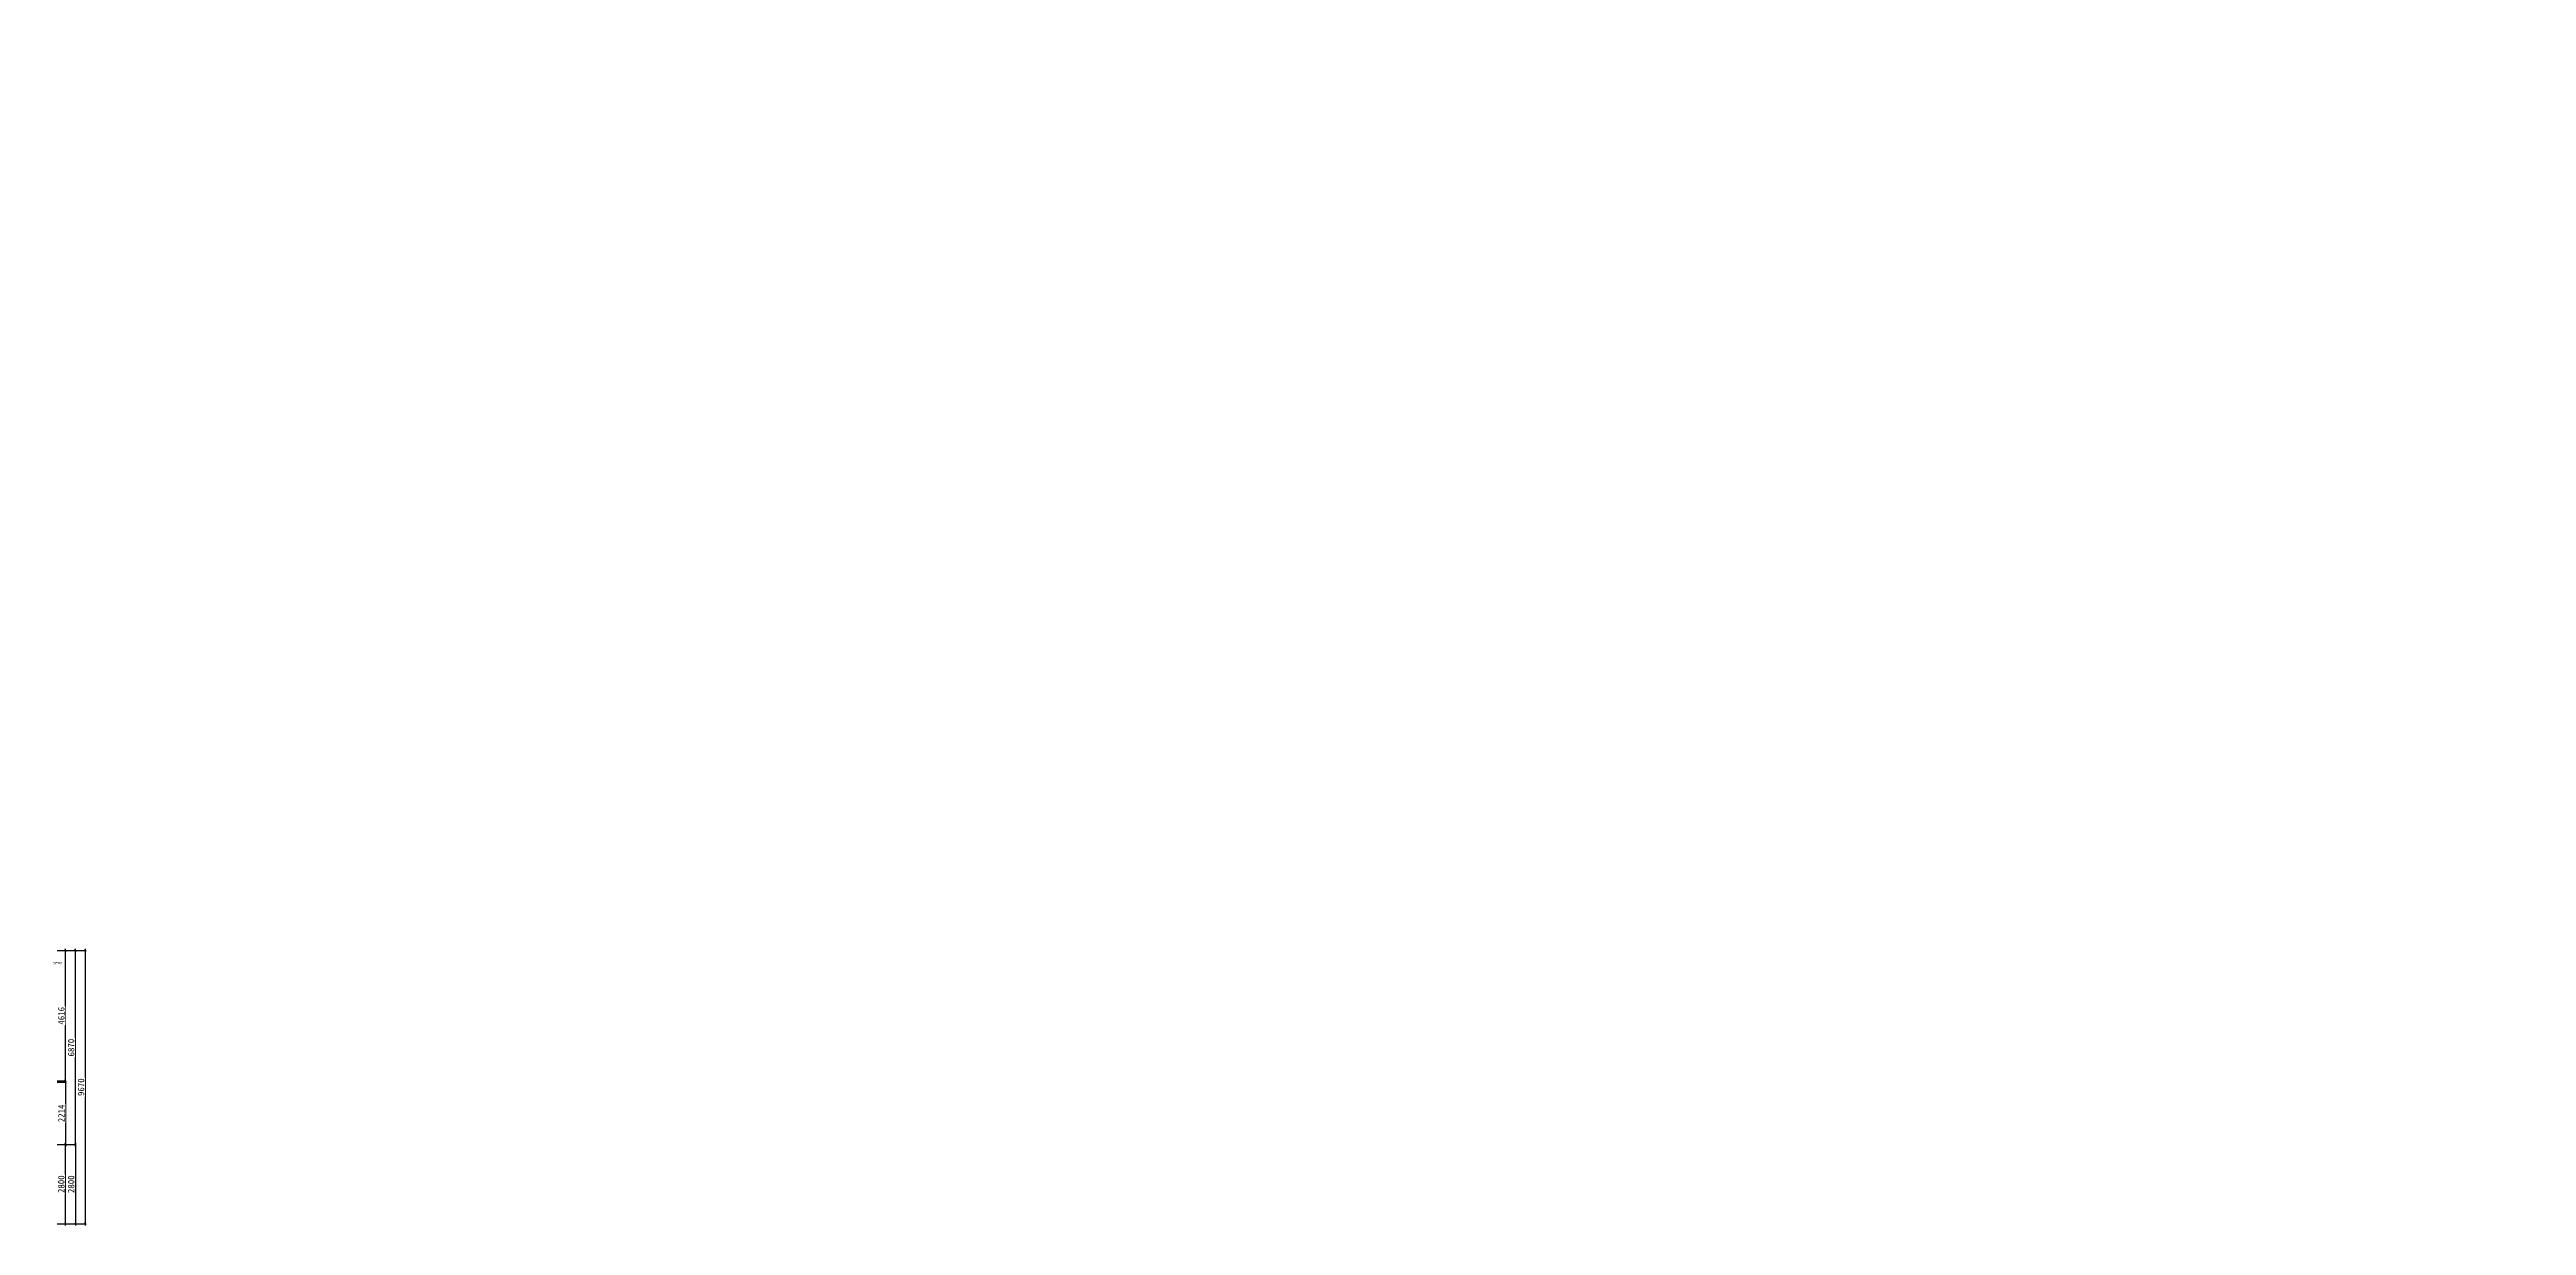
# Model space of a CAD drawing. Header units: millimetres. Extents: x -41640 to 3079702, y -5257903 to 68462.
# Drawn here: x 65712 to 153443, y 7470 to 49097 of the extents above; entities that cross this region are included whole.
import ezdxf

# ---------------------------------------------------------------- set-up
doc = ezdxf.new("R2010")
doc.units = ezdxf.units.MM
doc.header["$LTSCALE"] = 10
doc.linetypes.add('CONTINOUS', pattern=[0])
doc.layers.get('0').update_dxf_attribs({"color": 255})
doc.layers.get('Defpoints').update_dxf_attribs({"color": 255})
doc.layers.add('1强弱电插座尺寸', color=5, linetype='Continuous', lineweight=0)
doc.layers.add('浅线', color=251, linetype='CONTINOUS', lineweight=0)
doc.styles.add('(图框)宋体', font='', dxfattribs={"width": 0.8})
doc.styles.get("Standard").update_dxf_attribs({"font": ''})
doc.styles.add('邓林', font='simhei.ttf')
doc.styles.get('(图框)宋体').set_extended_font_data('SimSun')
doc.styles.get('Standard').set_extended_font_data('SimSun')
doc.dimstyles.get("Standard").update_dxf_attribs({"dimtxt": 0.18, "dimasz": 0.18, "dimexe": 0.18, "dimexo": 0.0625, "dimgap": 0.09, "dimtad": 0, "dimtih": 1, "dimtoh": 1, "dimdec": 4, "dimzin": 0, "dimdsep": 46, "dimtxsty": 'Standard', "dimcen": 0.09, "dimadec": 0, "dimazin": 0, "dimtfac": 1, "dimtdec": 4, "dimtofl": 0, "dimtmove": 0, "dimatfit": 3, "dimfxl": 1, "dimtolj": 1, "dimtzin": 0, "dimarcsym": 0})

# ---------------------------------------------------------------- blocks, each defined once
blk = doc.blocks.new('_ArchTick')
at = {"color": 0, "linetype": 'ByBlock', "const_width": 0.15}
blk.add_lwpolyline([(-0.5, -0.5), (0.5, 0.5)], dxfattribs=at)
blk = doc.blocks.new('*D561')
at = {"color": 250, "lineweight": -2}
for p, q in [((-36159, 46246), (-36316, 46246)), ((-36136, 45646), (-36316, 45646)), ((-36286, 46276), (-36286, 45616))]:
    blk.add_line(p, q, dxfattribs=at)
at = {"layer": 'Defpoints', "color": 0, "lineweight": 30}
blk.add_point((3064961, 45646), dxfattribs=at)
at = {"color": 250, "lineweight": -2, "xscale": 30, "yscale": 30, "zscale": 30}
for p, rotation in [((-36286, 46246), 90), ((-36286, 45646), 270)]:
    blk.add_blockref('_ArchTick', p, dxfattribs=dict(at, rotation=rotation))
at = {"color": 45, "insert": (-36381, 45946), "char_height": 150, "attachment_point": 5, "rotation": 90, "style": '(图框)宋体', "bg_fill": 3, "box_fill_scale": 1.1, "bg_fill_color": 256, "bg_fill_true_color": 13158600, "bg_fill_transparency": 5547808}
blk.add_mtext('600', dxfattribs=at)
at = {"layer": 'Defpoints', "color": 0, "lineweight": 30}
for p in [(-36286, 45646), (-36129, 46246)]:
    blk.add_point(p, dxfattribs=at)
blk = doc.blocks.new('_Dot')
at = {"color": 0, "linetype": 'ByBlock', "lineweight": -2}
blk.add_line((-0.5, 0), (-1, 0), dxfattribs=at)
at = {"color": 0, "linetype": 'ByBlock', "const_width": 0.5}
blk.add_lwpolyline([(-0.25, 0, 1), (0.25, 0, 1)], format="xyb", close=True, dxfattribs=at)
blk = doc.blocks.new('DOT')
at = {"color": 0, "linetype": 'ByBlock'}
blk.add_line((-0.35, 0), (-1, 0), dxfattribs=at)
at = {"color": 0, "linetype": 'ByBlock', "const_width": 0.35}
blk.add_lwpolyline([(-0.175, 0, 1), (0.175, 0, 1)], format="xyb", close=True, dxfattribs=at)
blk = doc.blocks.new('*D564')
at = {"color": 250, "lineweight": -2}
for p, q in [((-28231, 49067), (-28410, 49067)), ((-28380, 49097), (-28380, 47127)), ((-28230, 47157), (-28410, 47157))]:
    blk.add_line(p, q, dxfattribs=at)
at = {"layer": 'Defpoints', "color": 0, "lineweight": 30}
for p in [(-28201, 49067), (-28380, 47157), (3072889, 47157)]:
    blk.add_point(p, dxfattribs=at)
at = {"color": 250, "lineweight": -2, "xscale": 30, "yscale": 30, "zscale": 30}
for p, rotation in [((-28380, 49067), 90), ((-28380, 47157), 270)]:
    blk.add_blockref('_ArchTick', p, dxfattribs=dict(at, rotation=rotation))
at = {"color": 45, "insert": (-28475, 48112), "char_height": 150, "attachment_point": 5, "rotation": 90, "style": '(图框)宋体', "bg_fill": 3, "box_fill_scale": 1.1, "bg_fill_color": 256, "bg_fill_true_color": 13158600, "bg_fill_transparency": 5547292}
blk.add_mtext('1910', dxfattribs=at)
blk = doc.blocks.new('*D565')
at = {"color": 250, "lineweight": -2}
for p, q in [((-30132, 49067), (-29952, 49067)), ((-29982, 49097), (-29982, 47127)), ((-29832, 47157), (-30012, 47157))]:
    blk.add_line(p, q, dxfattribs=at)
at = {"layer": 'Defpoints', "color": 0, "lineweight": 30}
for p in [(-30241, 49067), (-29982, 47157), (3070849, 47157)]:
    blk.add_point(p, dxfattribs=at)
at = {"color": 250, "lineweight": -2, "xscale": 30, "yscale": 30, "zscale": 30}
for p, rotation in [((-29982, 49067), 90), ((-29982, 47157), 270)]:
    blk.add_blockref('_ArchTick', p, dxfattribs=dict(at, rotation=rotation))
at = {"color": 45, "insert": (-30077, 48112), "char_height": 150, "attachment_point": 5, "rotation": 90, "style": '(图框)宋体', "bg_fill": 3, "box_fill_scale": 1.1, "bg_fill_color": 256, "bg_fill_true_color": 13158600, "bg_fill_transparency": 15090400}
blk.add_mtext('1910', dxfattribs=at)
blk = doc.blocks.new('*D571')
at = {"color": 250, "lineweight": -2}
for p, q in [((-25710, 47457), (-25890, 47457)), ((-25860, 45177), (-25860, 47487)), ((-25710, 45207), (-25890, 45207))]:
    blk.add_line(p, q, dxfattribs=at)
at = {"layer": 'Defpoints', "color": 0, "lineweight": 30}
for p in [(-25860, 47457), (3075619, 47457), (-25471, 45207)]:
    blk.add_point(p, dxfattribs=at)
at = {"color": 250, "lineweight": -2, "xscale": 30, "yscale": 30, "zscale": 30}
for p, rotation in [((-25860, 47457), 90), ((-25860, 45207), 270)]:
    blk.add_blockref('_ArchTick', p, dxfattribs=dict(at, rotation=rotation))
at = {"color": 45, "insert": (-25955, 46332), "char_height": 150, "attachment_point": 5, "rotation": 90, "style": '(图框)宋体', "bg_fill": 3, "box_fill_scale": 1.1, "bg_fill_color": 256, "bg_fill_true_color": 13158600, "bg_fill_transparency": 15130364}
blk.add_mtext('2250', dxfattribs=at)
blk = doc.blocks.new('*D572')
at = {"color": 250, "lineweight": -2}
for p, q in [((-25710, 48957), (-25890, 48957)), ((-25860, 47427), (-25860, 48987)), ((-25710, 47457), (-25890, 47457))]:
    blk.add_line(p, q, dxfattribs=at)
at = {"layer": 'Defpoints', "color": 0, "lineweight": 30}
for p in [(-25860, 48957), (-25671, 48957), (3075419, 47457)]:
    blk.add_point(p, dxfattribs=at)
at = {"color": 250, "lineweight": -2, "xscale": 30, "yscale": 30, "zscale": 30}
for p, rotation in [((-25860, 48957), 90), ((-25860, 47457), 270)]:
    blk.add_blockref('_ArchTick', p, dxfattribs=dict(at, rotation=rotation))
at = {"color": 45, "insert": (-25955, 48207), "char_height": 150, "attachment_point": 5, "rotation": 90, "style": '(图框)宋体', "bg_fill": 3, "box_fill_scale": 1.1, "bg_fill_color": 256, "bg_fill_true_color": 13158600, "bg_fill_transparency": 15126992}
blk.add_mtext('1500', dxfattribs=at)
blk = doc.blocks.new('*D913')
at = {"layer": 'Defpoints', "color": 0, "lineweight": 30, "ltscale": 0.5}
for p in [(65926, 10330), (66276, 10330), (65926, 7530)]:
    blk.add_point(p, dxfattribs=at)
at = {"layer": '浅线', "color": 8, "lineweight": -2, "ltscale": 0.5}
for p, q in [((65986, 10330), (66306, 10330)), ((66276, 7470), (66276, 10390)), ((65986, 7530), (66306, 7530))]:
    blk.add_line(p, q, dxfattribs=at)
at = {"layer": '浅线', "color": 8, "lineweight": -2, "ltscale": 0.5, "xscale": 80, "yscale": 80, "zscale": 80}
for p, rotation in [((66276, 10330), 90), ((66276, 7530), 270)]:
    blk.add_blockref('_ArchTick', p, dxfattribs=dict(at, rotation=rotation))
at = {"layer": '浅线', "color": 45, "ltscale": 0.5, "insert": (66129, 8930), "char_height": 230, "attachment_point": 5, "rotation": 90, "style": '邓林', "bg_fill": 3, "box_fill_scale": 1.1, "bg_fill_color": 256, "bg_fill_true_color": 13158600, "bg_fill_transparency": 8478940}
blk.add_mtext('2800', dxfattribs=at)
blk = doc.blocks.new('*D914')
at = {"layer": 'Defpoints', "color": 0, "lineweight": 30, "ltscale": 0.5}
for p in [(65926, 17200), (66276, 17200), (65926, 12584)]:
    blk.add_point(p, dxfattribs=at)
at = {"layer": '浅线', "color": 8, "lineweight": -2, "ltscale": 0.5}
for p, q in [((65986, 17200), (66306, 17200)), ((66276, 12524), (66276, 17260)), ((65986, 12584), (66306, 12584))]:
    blk.add_line(p, q, dxfattribs=at)
at = {"layer": '浅线', "color": 8, "lineweight": -2, "ltscale": 0.5, "xscale": 80, "yscale": 80, "zscale": 80}
for p, rotation in [((66276, 17200), 90), ((66276, 12584), 270)]:
    blk.add_blockref('_ArchTick', p, dxfattribs=dict(at, rotation=rotation))
at = {"layer": '浅线', "color": 45, "ltscale": 0.5, "insert": (66131, 14892), "char_height": 230, "attachment_point": 5, "rotation": 90, "style": '邓林', "bg_fill": 3, "box_fill_scale": 1.1, "bg_fill_color": 256, "bg_fill_true_color": 13158600, "bg_fill_transparency": 8425580}
blk.add_mtext('4616', dxfattribs=at)
blk = doc.blocks.new('*D915')
at = {"layer": 'Defpoints', "color": 0, "lineweight": 30, "ltscale": 0.5}
for p in [(65926, 17200), (66626, 17200), (65926, 10330)]:
    blk.add_point(p, dxfattribs=at)
at = {"layer": '浅线', "color": 8, "lineweight": -2, "ltscale": 0.5}
for p, q in [((65986, 17200), (66656, 17200)), ((66626, 10270), (66626, 17260)), ((65986, 10330), (66656, 10330))]:
    blk.add_line(p, q, dxfattribs=at)
at = {"layer": '浅线', "color": 8, "lineweight": -2, "ltscale": 0.5, "xscale": 80, "yscale": 80, "zscale": 80}
for p, rotation in [((66626, 17200), 90), ((66626, 10330), 270)]:
    blk.add_blockref('_ArchTick', p, dxfattribs=dict(at, rotation=rotation))
at = {"layer": '浅线', "color": 45, "ltscale": 0.5, "insert": (66479, 13765), "char_height": 230, "attachment_point": 5, "rotation": 90, "style": '邓林', "bg_fill": 3, "box_fill_scale": 1.1, "bg_fill_color": 256, "bg_fill_true_color": 13158600, "bg_fill_transparency": 15653040}
blk.add_mtext('6870', dxfattribs=at)
blk = doc.blocks.new('*D916')
at = {"layer": 'Defpoints', "color": 0, "lineweight": 30, "ltscale": 0.5}
for p in [(65926, 17200), (65926, 7530), (66976, 7530)]:
    blk.add_point(p, dxfattribs=at)
at = {"layer": '浅线', "color": 8, "lineweight": -2, "ltscale": 0.5}
for p, q in [((65986, 17200), (67006, 17200)), ((66976, 17260), (66976, 7470)), ((65986, 7530), (67006, 7530))]:
    blk.add_line(p, q, dxfattribs=at)
at = {"layer": '浅线', "color": 8, "lineweight": -2, "ltscale": 0.5, "xscale": 80, "yscale": 80, "zscale": 80}
for p, rotation in [((66976, 17200), 90), ((66976, 7530), 270)]:
    blk.add_blockref('_ArchTick', p, dxfattribs=dict(at, rotation=rotation))
at = {"layer": '浅线', "color": 45, "ltscale": 0.5, "insert": (66829, 12365), "char_height": 230, "attachment_point": 5, "rotation": 90, "style": '邓林', "bg_fill": 3, "box_fill_scale": 1.1, "bg_fill_color": 256, "bg_fill_true_color": 13158600, "bg_fill_transparency": 15653040}
blk.add_mtext('9670', dxfattribs=at)
blk = doc.blocks.new('*D918')
at = {"layer": 'Defpoints', "color": 0, "lineweight": 30, "ltscale": 0.5}
for p in [(65926, 12544), (66026, 10330), (66276, 10330)]:
    blk.add_point(p, dxfattribs=at)
at = {"layer": '浅线', "color": 8, "lineweight": -2, "ltscale": 0.5}
for p, q in [((65986, 12544), (66306, 12544)), ((66276, 12604), (66276, 10270)), ((66086, 10330), (66306, 10330))]:
    blk.add_line(p, q, dxfattribs=at)
at = {"layer": '浅线', "color": 8, "lineweight": -2, "ltscale": 0.5, "xscale": 80, "yscale": 80, "zscale": 80}
for p, rotation in [((66276, 12544), 90), ((66276, 10330), 270)]:
    blk.add_blockref('_ArchTick', p, dxfattribs=dict(at, rotation=rotation))
at = {"layer": '浅线', "color": 45, "ltscale": 0.5, "insert": (66131, 11437), "char_height": 230, "attachment_point": 5, "rotation": 90, "style": '邓林', "bg_fill": 3, "box_fill_scale": 1.1, "bg_fill_color": 256, "bg_fill_true_color": 13158600, "bg_fill_transparency": 15653556}
blk.add_mtext('2214', dxfattribs=at)
blk = doc.blocks.new('*D923')
at = {"layer": 'Defpoints', "color": 0, "lineweight": 30, "ltscale": 0.5}
for p in [(65926, 10330), (65926, 7530), (66626, 7530)]:
    blk.add_point(p, dxfattribs=at)
at = {"layer": '浅线', "color": 8, "lineweight": -2, "ltscale": 0.5}
for p, q in [((65986, 10330), (66656, 10330)), ((66626, 10390), (66626, 7470)), ((65986, 7530), (66656, 7530))]:
    blk.add_line(p, q, dxfattribs=at)
at = {"layer": '浅线', "color": 8, "lineweight": -2, "ltscale": 0.5, "xscale": 80, "yscale": 80, "zscale": 80}
for p, rotation in [((66626, 10330), 90), ((66626, 7530), 270)]:
    blk.add_blockref('_ArchTick', p, dxfattribs=dict(at, rotation=rotation))
at = {"layer": '浅线', "color": 45, "ltscale": 0.5, "insert": (66479, 8930), "char_height": 230, "attachment_point": 5, "rotation": 90, "style": '邓林', "bg_fill": 3, "box_fill_scale": 1.1, "bg_fill_color": 256, "bg_fill_true_color": 13158600, "bg_fill_transparency": 8429932}
blk.add_mtext('2800', dxfattribs=at)

msp = doc.modelspace()

# ---------------------------------------------------------------- dimensions: what is measured, and where the dimension line sits
at = {"color": 250}
for base, p1, p2, picture, middle in [((-28380.4, 47157), (-28201.1, 49067), (3072889, 47157), '*D564', (-28475.4, 48112)), ((-36286.1, 45646.5), (-36128.7, 46246.5), (3064961.4, 45646.5), '*D561', (-36381.1, 45946.5))]:
    dim = msp.add_linear_dim(base=base, p1=p1, p2=p2, angle=90, dimstyle='Standard', override={"dimtxt": 150, "dimasz": 30, "dimexe": 30, "dimexo": 30, "dimgap": 20, "dimtad": 1, "dimtih": 0, "dimtoh": 0, "dimdec": 0, "dimzin": 8, "dimdsep": 44, "dimtxsty": '(图框)宋体', "dimblk": 'ArchTick', "dimcen": 0.6, "dimdle": 30, "dimclrd": 250, "dimclre": 250, "dimclrt": 45, "dimtdec": 0, "dimtofl": 1, "dimtmove": 1, "dimldrblk": 'DOT', "dimfxl": 150, "dimfxlon": 1, "dimtfill": 1, "dimtolj": 0, "dimtzin": 8, "dimarcsym": 1}, dxfattribs=at)
    dim.commit()
    dim.dimension.update_dxf_attribs({"geometry": picture, "text_midpoint": middle})
at = {"layer": '浅线', "ltscale": 0.5}
for base, p1, p2, picture, middle in [((66275.6, 17199.8), (65925.6, 12584.1), (65925.6, 17199.8), '*D914', (66130.6, 14891.9)), ((66275.6, 10329.8), (65925.6, 7529.8), (65925.6, 10329.8), '*D913', (66129.3, 8929.8))]:
    dim = msp.add_linear_dim(base=base, p1=p1, p2=p2, angle=90, dimstyle='Standard', override={"dimtxt": 230, "dimasz": 80, "dimexe": 30, "dimexo": 60, "dimgap": 30, "dimtad": 1, "dimtih": 0, "dimtoh": 0, "dimdec": 0, "dimzin": 8, "dimdsep": 44, "dimtxsty": '邓林', "dimblk": 'ArchTick', "dimcen": 2.5, "dimdle": 60, "dimclrd": 8, "dimclre": 8, "dimclrt": 45, "dimtdec": 0, "dimtofl": 1, "dimtmove": 1, "dimldrblk": 'Dot', "dimfxl": 5, "dimtfill": 1, "dimtolj": 0, "dimtzin": 8}, dxfattribs=at)
    dim.commit()
    dim.dimension.update_dxf_attribs({"geometry": picture, "text_midpoint": middle})

# ---------------------------------------------------------------- next in the draw order: dimensions: what is measured, and where the dimension line sits
at = {"color": 250}
dim = msp.add_linear_dim(base=(-29982.3, 47157), p1=(-30241.1, 49067), p2=(3070849, 47157), angle=90, dimstyle='Standard', override={"dimtxt": 150, "dimasz": 30, "dimexe": 30, "dimexo": 30, "dimgap": 20, "dimtad": 1, "dimtih": 0, "dimtoh": 0, "dimdec": 0, "dimzin": 8, "dimdsep": 44, "dimtxsty": '(图框)宋体', "dimblk": 'ArchTick', "dimcen": 0.6, "dimdle": 30, "dimclrd": 250, "dimclre": 250, "dimclrt": 45, "dimtdec": 0, "dimtofl": 1, "dimtmove": 1, "dimldrblk": 'DOT', "dimfxl": 150, "dimfxlon": 1, "dimtfill": 1, "dimtolj": 0, "dimtzin": 8, "dimarcsym": 1}, dxfattribs=at)
dim.commit()
dim.dimension.update_dxf_attribs({"geometry": '*D565', "text_midpoint": (-30077.3, 48112)})
at = {"layer": '浅线', "ltscale": 0.5}
dim = msp.add_linear_dim(base=(66625.6, 17199.8), p1=(65925.6, 10329.8), p2=(65925.6, 17199.8), angle=90, dimstyle='Standard', override={"dimtxt": 230, "dimasz": 80, "dimexe": 30, "dimexo": 60, "dimgap": 30, "dimtad": 1, "dimtih": 0, "dimtoh": 0, "dimdec": 0, "dimzin": 8, "dimdsep": 44, "dimtxsty": '邓林', "dimblk": 'ArchTick', "dimcen": 2.5, "dimdle": 60, "dimclrd": 8, "dimclre": 8, "dimclrt": 45, "dimtdec": 0, "dimtofl": 1, "dimtmove": 1, "dimldrblk": 'Dot', "dimfxl": 5, "dimtfill": 1, "dimtolj": 0, "dimtzin": 8}, dxfattribs=at)
dim.commit()
dim.dimension.update_dxf_attribs({"geometry": '*D915', "text_midpoint": (66479.3, 13764.8)})

# ---------------------------------------------------------------- next in the draw order: dimensions: what is measured, and where the dimension line sits
at = {"color": 250}
dim = msp.add_linear_dim(base=(-25860, 47457), p1=(-25471.3, 45207), p2=(3075618.7, 47457), angle=90, dimstyle='Standard', override={"dimtxt": 150, "dimasz": 30, "dimexe": 30, "dimexo": 30, "dimgap": 20, "dimtad": 1, "dimtih": 0, "dimtoh": 0, "dimdec": 0, "dimzin": 8, "dimdsep": 44, "dimtxsty": '(图框)宋体', "dimblk": 'ArchTick', "dimcen": 0.6, "dimdle": 30, "dimclrd": 250, "dimclre": 250, "dimclrt": 45, "dimtdec": 0, "dimtofl": 1, "dimtmove": 1, "dimldrblk": 'DOT', "dimfxl": 150, "dimfxlon": 1, "dimtfill": 1, "dimtolj": 0, "dimtzin": 8, "dimarcsym": 1}, dxfattribs=at)
dim.commit()
dim.dimension.update_dxf_attribs({"geometry": '*D571', "text_midpoint": (-25955, 46332)})
at = {"layer": '浅线', "ltscale": 0.5}
dim = msp.add_linear_dim(base=(66975.6, 7529.8), p1=(65925.6, 17199.8), p2=(65925.6, 7529.8), angle=90, dimstyle='Standard', override={"dimtxt": 230, "dimasz": 80, "dimexe": 30, "dimexo": 60, "dimgap": 30, "dimtad": 1, "dimtih": 0, "dimtoh": 0, "dimdec": 0, "dimzin": 8, "dimdsep": 44, "dimtxsty": '邓林', "dimblk": 'ArchTick', "dimcen": 2.5, "dimdle": 60, "dimclrd": 8, "dimclre": 8, "dimclrt": 45, "dimtdec": 0, "dimtofl": 1, "dimtmove": 1, "dimldrblk": 'Dot', "dimfxl": 5, "dimtfill": 1, "dimtolj": 0, "dimtzin": 8}, dxfattribs=at)
dim.commit()
dim.dimension.update_dxf_attribs({"geometry": '*D916', "text_midpoint": (66829.3, 12364.8)})

# ---------------------------------------------------------------- next in the draw order: texts
at = {"layer": '1强弱电插座尺寸', "color": 1, "linetype": 'ByBlock', "lineweight": 9, "insert": (66172.6, 16717.8), "char_height": 60, "width": 438.675, "attachment_point": 9, "rotation": 360}
msp.add_mtext('{\\fSimSun|b0|i0|c134|p2;预留电源}', dxfattribs=at)

# ---------------------------------------------------------------- next in the draw order: dimensions: what is measured, and where the dimension line sits
at = {"color": 250}
dim = msp.add_linear_dim(base=(-25860, 48957), p1=(3075418.7, 47457), p2=(-25671.3, 48957), angle=90, dimstyle='Standard', override={"dimtxt": 150, "dimasz": 30, "dimexe": 30, "dimexo": 30, "dimgap": 20, "dimtad": 1, "dimtih": 0, "dimtoh": 0, "dimdec": 0, "dimzin": 8, "dimdsep": 44, "dimtxsty": '(图框)宋体', "dimblk": 'ArchTick', "dimcen": 0.6, "dimdle": 30, "dimclrd": 250, "dimclre": 250, "dimclrt": 45, "dimtdec": 0, "dimtofl": 1, "dimtmove": 1, "dimldrblk": 'DOT', "dimfxl": 150, "dimfxlon": 1, "dimtfill": 1, "dimtolj": 0, "dimtzin": 8, "dimarcsym": 1}, dxfattribs=at)
dim.commit()
dim.dimension.update_dxf_attribs({"geometry": '*D572', "text_midpoint": (-25955, 48207)})
at = {"layer": '浅线', "ltscale": 0.5}
dim = msp.add_linear_dim(base=(66275.6, 10329.8), p1=(65925.6, 12544.2), p2=(66025.6, 10329.8), angle=90, dimstyle='Standard', override={"dimtxt": 230, "dimasz": 80, "dimexe": 30, "dimexo": 60, "dimgap": 30, "dimtad": 1, "dimtih": 0, "dimtoh": 0, "dimdec": 0, "dimzin": 8, "dimdsep": 44, "dimtxsty": '邓林', "dimblk": 'ArchTick', "dimcen": 2.5, "dimdle": 60, "dimclrd": 8, "dimclre": 8, "dimclrt": 45, "dimtdec": 0, "dimtofl": 1, "dimtmove": 1, "dimldrblk": 'Dot', "dimfxl": 5, "dimtfill": 1, "dimtolj": 0, "dimtzin": 8}, dxfattribs=at)
dim.commit()
dim.dimension.update_dxf_attribs({"geometry": '*D918', "text_midpoint": (66130.6, 11437)})

# ---------------------------------------------------------------- next in the draw order: dimensions: what is measured, and where the dimension line sits
dim = msp.add_linear_dim(base=(66625.6, 7529.8), p1=(65925.6, 10329.8), p2=(65925.6, 7529.8), angle=90, dimstyle='Standard', override={"dimtxt": 230, "dimasz": 80, "dimexe": 30, "dimexo": 60, "dimgap": 30, "dimtad": 1, "dimtih": 0, "dimtoh": 0, "dimdec": 0, "dimzin": 8, "dimdsep": 44, "dimtxsty": '邓林', "dimblk": 'ArchTick', "dimcen": 2.5, "dimdle": 60, "dimclrd": 8, "dimclre": 8, "dimclrt": 45, "dimtdec": 0, "dimtofl": 1, "dimtmove": 1, "dimldrblk": 'Dot', "dimfxl": 5, "dimtfill": 1, "dimtolj": 0, "dimtzin": 8}, dxfattribs=at)
dim.commit()
dim.dimension.update_dxf_attribs({"geometry": '*D923', "text_midpoint": (66479.3, 8929.8)})

doc.saveas('drawing.dxf')
